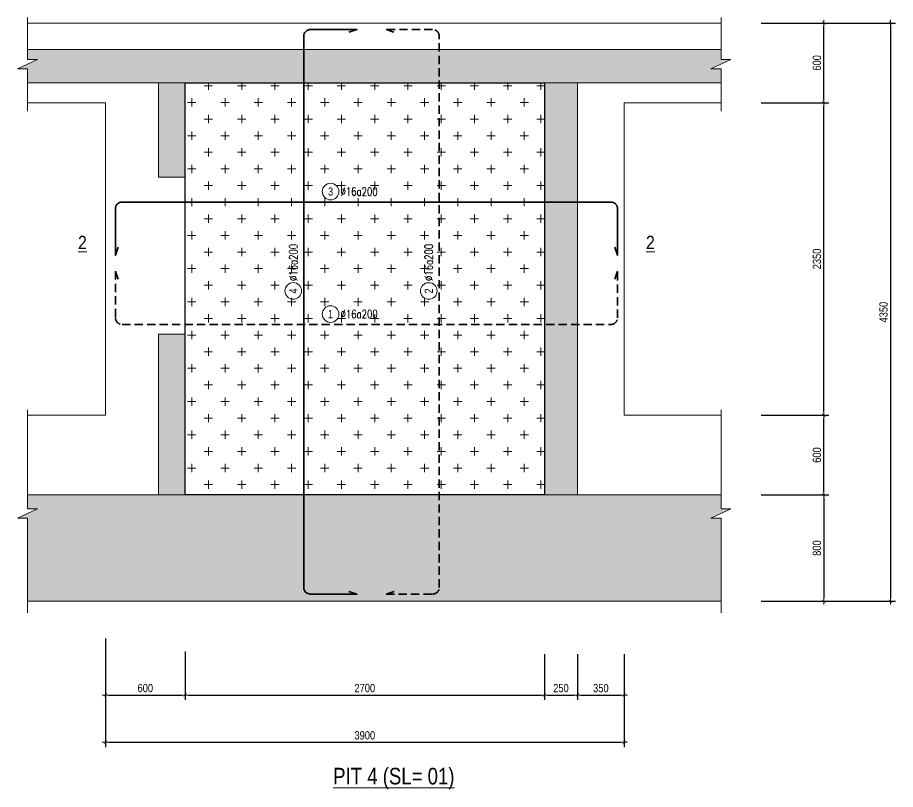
# Model space of a CAD drawing. Header units: millimetres. Extents: x -134772 to 84392, y -129535 to 67259.
# Drawn here: x 33810 to 40411, y 7863 to 13669 of the extents above; entities that cross this region are included whole.
import ezdxf
from ezdxf.enums import TextEntityAlignment as Align

# ---------------------------------------------------------------- set-up
doc = ezdxf.new("R2010")
doc.units = ezdxf.units.MM
doc.header["$MEASUREMENT"] = 0
doc.linetypes.add('DASHED2', pattern=[0.375, 0.25, -0.125])
doc.layers.get('Defpoints').update_dxf_attribs({"color": 252})
for name, color, linetype, lineweight in [('NDC_S_CONTINUOUS', 3, 'Continuous', 20), ('NDC_S_DIM', 1, 'Continuous', 9), ('NDC_S_HATCH MATERIAL', 8, 'Continuous', 13), ('NDC_S_REBAR', 4, 'Continuous', 35), ('NDC_S_SLAB', 2, 'Continuous', 18), ('NDC_S_VN TEXT', 7, 'Continuous', 9), ('NDC_S_VN TITLE', 6, 'Continuous', 9)]:
    doc.layers.add(name, color=color, linetype=linetype, lineweight=lineweight)
doc.styles.add('ARIAL', font='arial.ttf', dxfattribs={"width": 0.8})
doc.styles.add('NDC_ARIAL', font='arial.ttf', dxfattribs={"width": 0.8})
doc.styles.add('NDC_ROMANS', font='romans.shx', dxfattribs={"width": 0.8})
doc.dimstyles.new('NDC_1-25', dxfattribs={"dimscale": 25, "dimtxt": 2.5, "dimasz": 1, "dimexe": 1.5, "dimexo": 0, "dimgap": 0.8, "dimtad": 1, "dimdec": 0, "dimdsep": 46, "dimtxsty": 'NDC_ARIAL', "dimblk": 'DIMMARK', "dimcen": 49999.938995, "dimdle": 1.5, "dimclrd": 1, "dimclre": 1, "dimclrt": 3, "dimadec": 0, "dimazin": 0, "dimtfac": 1, "dimtdec": 0, "dimtix": 1, "dimtmove": 2, "dimatfit": 3, "dimfxl": 1, "dimarcsym": 0})

# ---------------------------------------------------------------- blocks, each defined once
blk = doc.blocks.new('DIMMARK')
at = {"layer": 'NDC_S_DIM', "color": 1}
blk.add_line((-1.5, 0), (1, 0), dxfattribs=at)
at = {"layer": 'NDC_S_DIM', "color": 2, "const_width": 0.15}
blk.add_lwpolyline([(-0.5, -0.5), (0.5, 0.5)], dxfattribs=at)
blk = doc.blocks.new('*D730')
at = {"layer": 'Defpoints', "color": 0, "transparency": 16777216}
for p in [(39399.8, 10078.3), (39399.8, 9278.3), (39872, 9278.3)]:
    blk.add_point(p, dxfattribs=at)
at = {"layer": 'NDC_S_DIM', "color": 1, "lineweight": -2, "transparency": 16777216}
for p, q in [((39399.8, 10078.3), (39909.5, 10078.3)), ((39872, 10053.3), (39872, 9303.3)), ((39399.8, 9278.3), (39909.5, 9278.3))]:
    blk.add_line(p, q, dxfattribs=at)
at = {"layer": 'NDC_S_DIM', "color": 1, "lineweight": -2, "transparency": 16777216, "xscale": 25, "yscale": 25, "zscale": 25}
for p, rotation in [((39872, 10078.3), 90), ((39872, 9278.3), 270)]:
    blk.add_blockref('DIMMARK', p, dxfattribs=dict(at, rotation=rotation))
at = {"layer": 'NDC_S_DIM', "color": 3, "transparency": 16777216, "insert": (39820.1, 9678.3), "char_height": 62.5, "attachment_point": 5, "rotation": 90, "style": 'NDC_ARIAL'}
blk.add_mtext('800', dxfattribs=at)
blk = doc.blocks.new('*D731')
at = {"layer": 'Defpoints', "color": 0, "transparency": 16777216}
for p in [(39399.8, 10678.3), (39872, 10678.3), (39399.8, 10078.3)]:
    blk.add_point(p, dxfattribs=at)
at = {"layer": 'NDC_S_DIM', "color": 1, "lineweight": -2, "transparency": 16777216}
for p, q in [((39399.8, 10678.3), (39909.5, 10678.3)), ((39872, 10103.3), (39872, 10653.3)), ((39399.8, 10078.3), (39909.5, 10078.3))]:
    blk.add_line(p, q, dxfattribs=at)
at = {"layer": 'NDC_S_DIM', "color": 1, "lineweight": -2, "transparency": 16777216, "xscale": 25, "yscale": 25, "zscale": 25}
for p, rotation in [((39872, 10678.3), 90), ((39872, 10078.3), 270)]:
    blk.add_blockref('DIMMARK', p, dxfattribs=dict(at, rotation=rotation))
at = {"layer": 'NDC_S_DIM', "color": 3, "transparency": 16777216, "insert": (39820.1, 10378.3), "char_height": 62.5, "attachment_point": 5, "rotation": 90, "style": 'NDC_ARIAL'}
blk.add_mtext('600', dxfattribs=at)
blk = doc.blocks.new('*D732')
at = {"layer": 'Defpoints', "color": 0, "transparency": 16777216}
for p in [(39399.8, 13028.3), (39872, 13028.3), (39399.8, 10678.3)]:
    blk.add_point(p, dxfattribs=at)
at = {"layer": 'NDC_S_DIM', "color": 1, "lineweight": -2, "transparency": 16777216}
for p, q in [((39399.8, 13028.3), (39909.5, 13028.3)), ((39872, 10703.3), (39872, 13003.3)), ((39399.8, 10678.3), (39909.5, 10678.3))]:
    blk.add_line(p, q, dxfattribs=at)
at = {"layer": 'NDC_S_DIM', "color": 1, "lineweight": -2, "transparency": 16777216, "xscale": 25, "yscale": 25, "zscale": 25}
for p, rotation in [((39872, 13028.3), 90), ((39872, 10678.3), 270)]:
    blk.add_blockref('DIMMARK', p, dxfattribs=dict(at, rotation=rotation))
at = {"layer": 'NDC_S_DIM', "color": 3, "transparency": 16777216, "insert": (39820, 11853.3), "char_height": 62.5, "attachment_point": 5, "rotation": 90, "style": 'NDC_ARIAL'}
blk.add_mtext('2350', dxfattribs=at)
blk = doc.blocks.new('*D733')
at = {"layer": 'Defpoints', "color": 0, "transparency": 16777216}
for p in [(39399.8, 13628.3), (39872, 13628.3), (39399.8, 13028.3)]:
    blk.add_point(p, dxfattribs=at)
at = {"layer": 'NDC_S_DIM', "color": 1, "lineweight": -2, "transparency": 16777216}
for p, q in [((39399.8, 13628.3), (39909.5, 13628.3)), ((39872, 13053.3), (39872, 13603.3)), ((39399.8, 13028.3), (39909.5, 13028.3))]:
    blk.add_line(p, q, dxfattribs=at)
at = {"layer": 'NDC_S_DIM', "color": 1, "lineweight": -2, "transparency": 16777216, "xscale": 25, "yscale": 25, "zscale": 25}
for p, rotation in [((39872, 13628.3), 90), ((39872, 13028.3), 270)]:
    blk.add_blockref('DIMMARK', p, dxfattribs=dict(at, rotation=rotation))
at = {"layer": 'NDC_S_DIM', "color": 3, "transparency": 16777216, "insert": (39820.1, 13328.3), "char_height": 62.5, "attachment_point": 5, "rotation": 90, "style": 'NDC_ARIAL'}
blk.add_mtext('600', dxfattribs=at)
blk = doc.blocks.new('*D734')
at = {"layer": 'Defpoints', "color": 0, "transparency": 16777216}
for p in [(39399.8, 13628.3), (39399.8, 9278.3), (40373.1, 9278.3)]:
    blk.add_point(p, dxfattribs=at)
at = {"layer": 'NDC_S_DIM', "color": 1, "lineweight": -2, "transparency": 16777216}
for p, q in [((39399.8, 13628.3), (40410.6, 13628.3)), ((40373.1, 13603.3), (40373.1, 9303.3)), ((39399.8, 9278.3), (40410.6, 9278.3))]:
    blk.add_line(p, q, dxfattribs=at)
at = {"layer": 'NDC_S_DIM', "color": 1, "lineweight": -2, "transparency": 16777216, "xscale": 25, "yscale": 25, "zscale": 25}
for p, rotation in [((40373.1, 13628.3), 90), ((40373.1, 9278.3), 270)]:
    blk.add_blockref('DIMMARK', p, dxfattribs=dict(at, rotation=rotation))
at = {"layer": 'NDC_S_DIM', "color": 3, "transparency": 16777216, "insert": (40321.1, 11453.3), "char_height": 62.5, "attachment_point": 5, "rotation": 90, "style": 'NDC_ARIAL'}
blk.add_mtext('4350', dxfattribs=at)
blk = doc.blocks.new('*D735')
at = {"layer": 'Defpoints', "color": 0, "transparency": 16777216}
for p in [(34470.9, 8899.3), (35070.9, 8899.3), (35070.9, 8573.1)]:
    blk.add_point(p, dxfattribs=at)
at = {"layer": 'NDC_S_DIM', "color": 1, "lineweight": -2, "transparency": 16777216}
for p, q in [((34470.9, 8899.3), (34470.9, 8535.6)), ((35070.9, 8899.3), (35070.9, 8535.6)), ((34495.9, 8573.1), (35045.9, 8573.1))]:
    blk.add_line(p, q, dxfattribs=at)
at = {"layer": 'NDC_S_DIM', "color": 1, "lineweight": -2, "transparency": 16777216, "xscale": 25, "yscale": 25, "zscale": 25, "rotation": 180}
blk.add_blockref('DIMMARK', (34470.9, 8573.1), dxfattribs=at)
at = {"layer": 'NDC_S_DIM', "color": 1, "lineweight": -2, "transparency": 16777216, "xscale": 25, "yscale": 25, "zscale": 25}
blk.add_blockref('DIMMARK', (35070.9, 8573.1), dxfattribs=at)
at = {"layer": 'NDC_S_DIM', "color": 3, "transparency": 16777216, "insert": (34770.9, 8625), "char_height": 62.5, "attachment_point": 5, "style": 'NDC_ARIAL'}
blk.add_mtext('600', dxfattribs=at)
blk = doc.blocks.new('*D736')
at = {"layer": 'Defpoints', "color": 0, "transparency": 16777216}
for p in [(35070.9, 8899.3), (37770.9, 8879.9), (37770.9, 8573.1)]:
    blk.add_point(p, dxfattribs=at)
at = {"layer": 'NDC_S_DIM', "color": 1, "lineweight": -2, "transparency": 16777216}
for p, q in [((35070.9, 8899.3), (35070.9, 8535.6)), ((37770.9, 8879.9), (37770.9, 8535.6)), ((35095.9, 8573.1), (37745.9, 8573.1))]:
    blk.add_line(p, q, dxfattribs=at)
at = {"layer": 'NDC_S_DIM', "color": 1, "lineweight": -2, "transparency": 16777216, "xscale": 25, "yscale": 25, "zscale": 25, "rotation": 180}
blk.add_blockref('DIMMARK', (35070.9, 8573.1), dxfattribs=at)
at = {"layer": 'NDC_S_DIM', "color": 1, "lineweight": -2, "transparency": 16777216, "xscale": 25, "yscale": 25, "zscale": 25}
blk.add_blockref('DIMMARK', (37770.9, 8573.1), dxfattribs=at)
at = {"layer": 'NDC_S_DIM', "color": 3, "transparency": 16777216, "insert": (36420.9, 8625), "char_height": 62.5, "attachment_point": 5, "style": 'NDC_ARIAL'}
blk.add_mtext('2700', dxfattribs=at)
blk = doc.blocks.new('*D737')
at = {"layer": 'Defpoints', "color": 0, "transparency": 16777216}
for p in [(37770.9, 8879.9), (38020.9, 8879.9), (38020.9, 8573.1)]:
    blk.add_point(p, dxfattribs=at)
at = {"layer": 'NDC_S_DIM', "color": 1, "lineweight": -2, "transparency": 16777216}
for p, q in [((37770.9, 8879.9), (37770.9, 8535.6)), ((38020.9, 8879.9), (38020.9, 8535.6)), ((37795.9, 8573.1), (37995.9, 8573.1))]:
    blk.add_line(p, q, dxfattribs=at)
at = {"layer": 'NDC_S_DIM', "color": 1, "lineweight": -2, "transparency": 16777216, "xscale": 25, "yscale": 25, "zscale": 25, "rotation": 180}
blk.add_blockref('DIMMARK', (37770.9, 8573.1), dxfattribs=at)
at = {"layer": 'NDC_S_DIM', "color": 1, "lineweight": -2, "transparency": 16777216, "xscale": 25, "yscale": 25, "zscale": 25}
blk.add_blockref('DIMMARK', (38020.9, 8573.1), dxfattribs=at)
at = {"layer": 'NDC_S_DIM', "color": 3, "transparency": 16777216, "insert": (37895.9, 8625), "char_height": 62.5, "attachment_point": 5, "style": 'NDC_ARIAL'}
blk.add_mtext('250', dxfattribs=at)
blk = doc.blocks.new('*D738')
at = {"layer": 'Defpoints', "color": 0, "transparency": 16777216}
for p in [(38020.9, 8879.9), (38371, 8879.9), (38371, 8573.1)]:
    blk.add_point(p, dxfattribs=at)
at = {"layer": 'NDC_S_DIM', "color": 1, "lineweight": -2, "transparency": 16777216}
for p, q in [((38020.9, 8879.9), (38020.9, 8535.6)), ((38371, 8879.9), (38371, 8535.6)), ((38045.9, 8573.1), (38346, 8573.1))]:
    blk.add_line(p, q, dxfattribs=at)
at = {"layer": 'NDC_S_DIM', "color": 1, "lineweight": -2, "transparency": 16777216, "xscale": 25, "yscale": 25, "zscale": 25, "rotation": 180}
blk.add_blockref('DIMMARK', (38020.9, 8573.1), dxfattribs=at)
at = {"layer": 'NDC_S_DIM', "color": 1, "lineweight": -2, "transparency": 16777216, "xscale": 25, "yscale": 25, "zscale": 25}
blk.add_blockref('DIMMARK', (38371, 8573.1), dxfattribs=at)
at = {"layer": 'NDC_S_DIM', "color": 3, "transparency": 16777216, "insert": (38196, 8625), "char_height": 62.5, "attachment_point": 5, "style": 'NDC_ARIAL'}
blk.add_mtext('350', dxfattribs=at)
blk = doc.blocks.new('*D739')
at = {"layer": 'Defpoints', "color": 0, "transparency": 16777216}
for p in [(34470.9, 8997.9), (38371, 8879.9), (38371, 8217.4)]:
    blk.add_point(p, dxfattribs=at)
at = {"layer": 'NDC_S_DIM', "color": 1, "lineweight": -2, "transparency": 16777216}
for p, q in [((34470.9, 8997.9), (34470.9, 8179.9)), ((38371, 8879.9), (38371, 8179.9)), ((34495.9, 8217.4), (38346, 8217.4))]:
    blk.add_line(p, q, dxfattribs=at)
at = {"layer": 'NDC_S_DIM', "color": 1, "lineweight": -2, "transparency": 16777216, "xscale": 25, "yscale": 25, "zscale": 25, "rotation": 180}
blk.add_blockref('DIMMARK', (34470.9, 8217.4), dxfattribs=at)
at = {"layer": 'NDC_S_DIM', "color": 1, "lineweight": -2, "transparency": 16777216, "xscale": 25, "yscale": 25, "zscale": 25}
blk.add_blockref('DIMMARK', (38371, 8217.4), dxfattribs=at)
at = {"layer": 'NDC_S_DIM', "color": 3, "transparency": 16777216, "insert": (36421, 8269.4), "char_height": 62.5, "attachment_point": 5, "style": 'NDC_ARIAL'}
blk.add_mtext('3900', dxfattribs=at)
blk = doc.blocks.new('*U631')
blk.add_circle((-2.5, 0), 2.5)
at = {"layer": 'NDC_S_VN TEXT', "color": 7, "style": 'ARIAL', "width": 0.8}
blk.add_attdef('SH2', text='', height=2.5, dxfattribs=at).set_placement((-2.5, 0), align=Align.MIDDLE)
at = {"layer": 'NDC_S_VN TEXT', "color": 3, "style": 'NDC_ROMANS', "width": 0.75}
blk.add_attdef('DKKC1', (0.5, -1.25), '', height=2.5, dxfattribs=at)
blk = doc.blocks.new('kata_block_TD')
at = {"color": 6, "linetype": 'ByBlock', "lineweight": -2, "style": 'ARIAL', "width": 0.8}
blk.add_attdef('SECTDET2', text='', height=5, dxfattribs=at).set_placement((0, 7.97), align=Align.CENTER)
at = {"color": 0, "linetype": 'ByBlock', "lineweight": -2, "style": 'ARIAL', "width": 0.8}
blk.add_attdef('SECTDET1', text='', height=5, dxfattribs=at).set_placement((0, 1.47), align=Align.CENTER)
at = {"color": 3, "lineweight": 25, "style": 'ARIAL', "width": 0.8}
blk.add_attdef('SSCALE', text='', height=2.5, dxfattribs=at).set_placement((0, -4), align=Align.CENTER)

msp = doc.modelspace()

# ---------------------------------------------------------------- hatches: boundary and pattern name
at = {"layer": 'NDC_S_HATCH MATERIAL'}
h = msp.add_hatch(color=251, dxfattribs=at)
h.dxf.hatch_style = 1
h.paths.add_polyline_path([(39099.6, 13282.8), (39023.8, 13282.8), (39173.9, 13353.1), (39099.6, 13353.1), (39099.6, 13428.3), (33886.1, 13428.3), (33886.1, 13353.1), (33960.5, 13353.1), (33810.4, 13282.8), (33886.1, 13282.8), (33886.1, 13178.3), (39099.6, 13178.3)])
h.paths.add_polyline_path([(35070.9, 13178.3), (34870.9, 13178.3), (34870.9, 12468.3), (35070.9, 12468.3)])
h.paths.add_polyline_path([(35070.9, 11288.3), (34870.9, 11288.3), (34870.9, 10078.3), (35070.9, 10078.3)])
h.paths.add_polyline_path([(38020.9, 13178.3), (37770.9, 13178.3), (37770.9, 10078.3), (38020.9, 10078.3)])
h = msp.add_hatch(dxfattribs=at)
h.set_pattern_fill('CROSS', color=251, scale=500)
h.set_pattern_definition([(0, (23463.96, 1155.51), (125, 125), [62.5, -187.5]), (90, (23495.21, 1124.26), (-125, 125), [62.5, -187.5])])
h.paths.add_polyline_path([(37770.9, 13178.3), (35070.9, 13178.3), (35070.9, 10078.3), (35879.7, 10078.3), (37062.1, 10078.3), (37770.9, 10078.3)])
h = msp.add_hatch(color=251, dxfattribs=at)
h.dxf.hatch_style = 1
h.paths.add_polyline_path([(39099.6, 9903.6), (39023.8, 9903.6), (39173.9, 9973.9), (39099.6, 9973.9), (39099.6, 10078.3), (38020.9, 10078.3), (37770.9, 10078.3), (35070.9, 10078.3), (33886.1, 10078.3), (33886.1, 9973.9), (33960.5, 9973.9), (33810.4, 9903.6), (33886.1, 9903.6), (33886.1, 9278.3), (39099.6, 9278.3)])

# ---------------------------------------------------------------- linework, layer by layer
at = {"ltscale": 100}
msp.add_lwpolyline([(35070.9, 13178.3), (37770.9, 13178.3), (37770.9, 10078.3), (35070.9, 10078.3)], close=True, dxfattribs=at)
at = {"layer": 'NDC_S_CONTINUOUS'}
for p, q in [((33886.1, 13628.3), (39099.6, 13628.3)), ((35880.9, 13178.3), (37060.9, 13178.3)), ((34870.9, 10078.3), (33886.1, 10078.3)), ((38020.9, 10078.3), (39099.6, 10078.3)), ((39099.6, 9278.3), (33886.1, 9278.3))]:
    msp.add_line(p, q, dxfattribs=at)
for points in [[(33886.1, 13028.3), (34470.9, 13028.3), (34470.9, 10678.3), (33886.1, 10678.3)], [(39099.6, 13028.3), (38371, 13028.3), (38371, 10678.3), (39099.6, 10678.3)]]:
    msp.add_lwpolyline(points, dxfattribs=at)
at = {"layer": 'NDC_S_HATCH MATERIAL', "ltscale": 100}
for p, q in [((33886.1, 13669.3), (33886.1, 13353.1)), ((39099.6, 13669.3), (39099.6, 13353.1)), ((33810.4, 13282.8), (33960.5, 13353.1)), ((33886.1, 13353.1), (33960.5, 13353.1)), ((39023.8, 13282.8), (39173.9, 13353.1)), ((39099.6, 13353.1), (39173.9, 13353.1)), ((33886.1, 13282.8), (33810.4, 13282.8)), ((33886.1, 12964.9), (33886.1, 13282.8)), ((39099.6, 13282.8), (39023.8, 13282.8)), ((39099.6, 12964.9), (39099.6, 13282.8)), ((33886.1, 10719.3), (33886.1, 9973.9)), ((39099.6, 10719.3), (39099.6, 9973.9)), ((33810.4, 9903.6), (33960.5, 9973.9)), ((33886.1, 9973.9), (33960.5, 9973.9)), ((39023.8, 9903.6), (39173.9, 9973.9)), ((39099.6, 9973.9), (39173.9, 9973.9)), ((33886.1, 9903.6), (33810.4, 9903.6)), ((33886.1, 9191.1), (33886.1, 9903.6)), ((39099.6, 9903.6), (39023.8, 9903.6)), ((39099.6, 9191.1), (39099.6, 9903.6))]:
    msp.add_line(p, q, dxfattribs=at)
at = {"layer": 'NDC_S_REBAR', "ltscale": 250}
for points in [[(36301.5, 9352.4), (36361.5, 9332.4), (36011.5, 9332.4, -0.414214), (35961.5, 9382.4), (35962.2, 13529.2, -0.414214), (36012.2, 13579.2), (36362.2, 13579.2), (36302.2, 13559.2)], [(34566.6, 11941.7), (34546.6, 11881.7), (34546.6, 12231.7, -0.414214), (34596.6, 12281.7), (38270.9, 12281.7, -0.414214), (38320.9, 12231.7), (38320.9, 11881.7), (38300.9, 11941.7)]]:
    msp.add_lwpolyline(points, format="xyb", dxfattribs=at)
at = {"layer": 'NDC_S_REBAR', "linetype": 'DASHED2', "ltscale": 250}
for points in [[(36640.8, 9352.4), (36580.8, 9332.4), (36930.8, 9332.4, 0.414214), (36980.8, 9382.4), (36980.8, 13529.2, 0.414214), (36930.8, 13579.2), (36580.8, 13579.2), (36640.8, 13559.2)], [(34566.6, 11700.4), (34546.6, 11760.4), (34546.6, 11410.4, 0.414214), (34596.6, 11360.4), (38270.9, 11360.4, 0.414214), (38320.9, 11410.4), (38320.9, 11760.4), (38300.9, 11700.4)]]:
    msp.add_lwpolyline(points, format="xyb", dxfattribs=at)
at = {"layer": 'NDC_S_SLAB', "ltscale": 100}
for points in [[(33886.1, 13428.3), (39099.6, 13428.3)], [(39099.6, 13178.3), (33886.1, 13178.3)]]:
    msp.add_lwpolyline(points, dxfattribs=at)
for points in [[(34870.9, 12468.3), (35070.9, 12468.3), (35070.9, 13178.3), (34870.9, 13178.3)], [(37770.9, 10078.3), (38020.9, 10078.3), (38020.9, 13178.3), (37770.9, 13178.3)], [(34870.9, 11288.3), (35070.9, 11288.3), (35070.9, 10078.3), (34870.9, 10078.3)]]:
    msp.add_lwpolyline(points, close=True, dxfattribs=at)

# ---------------------------------------------------------------- block references
at = {"layer": 'NDC_S_DIM', "ltscale": 0.005, "xscale": 25, "yscale": 25, "zscale": 25}
for p, values in [((36226.2, 12360.3), {'SH2': '3', 'DKKC1': '%%C16a200'}), ((36226.2, 11439), {'SH2': '1', 'DKKC1': '%%C16a200'})]:
    msp.add_blockref('*U631', p, dxfattribs=at).add_auto_attribs(values)
at = {"layer": 'NDC_S_DIM', "ltscale": 0.005, "xscale": 25, "yscale": 25, "zscale": 25, "rotation": 90}
for p, values in [((35883.3, 11675.1), {'SH2': '4', 'DKKC1': '%%C16a200'}), ((36902.2, 11674.9), {'SH2': '2', 'DKKC1': '%%C16a200'})]:
    msp.add_blockref('*U631', p, dxfattribs=at).add_auto_attribs(values)
at = {"layer": 'NDC_S_VN TEXT', "ltscale": 0.005}
ref = msp.add_blockref('kata_block_TD', (36639.2, 7863.5), dxfattribs=dict(at, xscale=25, yscale=25, zscale=25))
ref.add_attrib('SECTDET1', '%%uPIT 4 (SL= 01)', dxfattribs={"layer": '0', "color": 0, "linetype": 'ByBlock', "lineweight": -2, "height": 125, "style": 'ARIAL', "width": 0.8}).set_placement((36639.2, 7900.3), align=Align.CENTER)

# ---------------------------------------------------------------- texts
at = {"layer": 'NDC_S_VN TITLE', "style": 'NDC_ARIAL', "width": 0.85}
for p in [(34298, 11977.6), (38568.2, 11977.6)]:
    msp.add_text('%%U2', height=100, dxfattribs=at).set_placement(p, align=Align.MIDDLE_CENTER)

# ---------------------------------------------------------------- dimensions: what is measured, and where the dimension line sits
at = {"layer": 'NDC_S_DIM'}
for base, p1, p2, picture, middle in [((39872, 13628.3), (39399.8, 13028.3), (39399.8, 13628.3), '*D733', (39820.1, 13328.3)), ((40373.1, 9278.3), (39399.8, 13628.3), (39399.8, 9278.3), '*D734', (40321.1, 11453.3)), ((39872, 13028.3), (39399.8, 10678.3), (39399.8, 13028.3), '*D732', (39820, 11853.3)), ((39872, 10678.3), (39399.8, 10078.3), (39399.8, 10678.3), '*D731', (39820.1, 10378.3)), ((39872, 9278.3), (39399.8, 10078.3), (39399.8, 9278.3), '*D730', (39820.1, 9678.3))]:
    dim = msp.add_linear_dim(base=base, p1=p1, p2=p2, angle=90, dimstyle='NDC_1-25', dxfattribs=at)
    dim.commit()
    dim.dimension.update_dxf_attribs({"geometry": picture, "text_midpoint": middle})
for base, p1, p2, picture, middle in [((38371, 8217.4), (34470.9, 8997.9), (38371, 8879.9), '*D739', (36421, 8269.4)), ((35070.9, 8573.1), (34470.9, 8899.3), (35070.9, 8899.3), '*D735', (34770.9, 8625)), ((37770.9, 8573.1), (35070.9, 8899.3), (37770.9, 8879.9), '*D736', (36420.9, 8625)), ((38020.9, 8573.1), (37770.9, 8879.9), (38020.9, 8879.9), '*D737', (37895.9, 8625)), ((38371, 8573.1), (38020.9, 8879.9), (38371, 8879.9), '*D738', (38196, 8625))]:
    dim = msp.add_linear_dim(base=base, p1=p1, p2=p2, dimstyle='NDC_1-25', dxfattribs=at)
    dim.commit()
    dim.dimension.update_dxf_attribs({"geometry": picture, "text_midpoint": middle})

doc.saveas('drawing.dxf')
